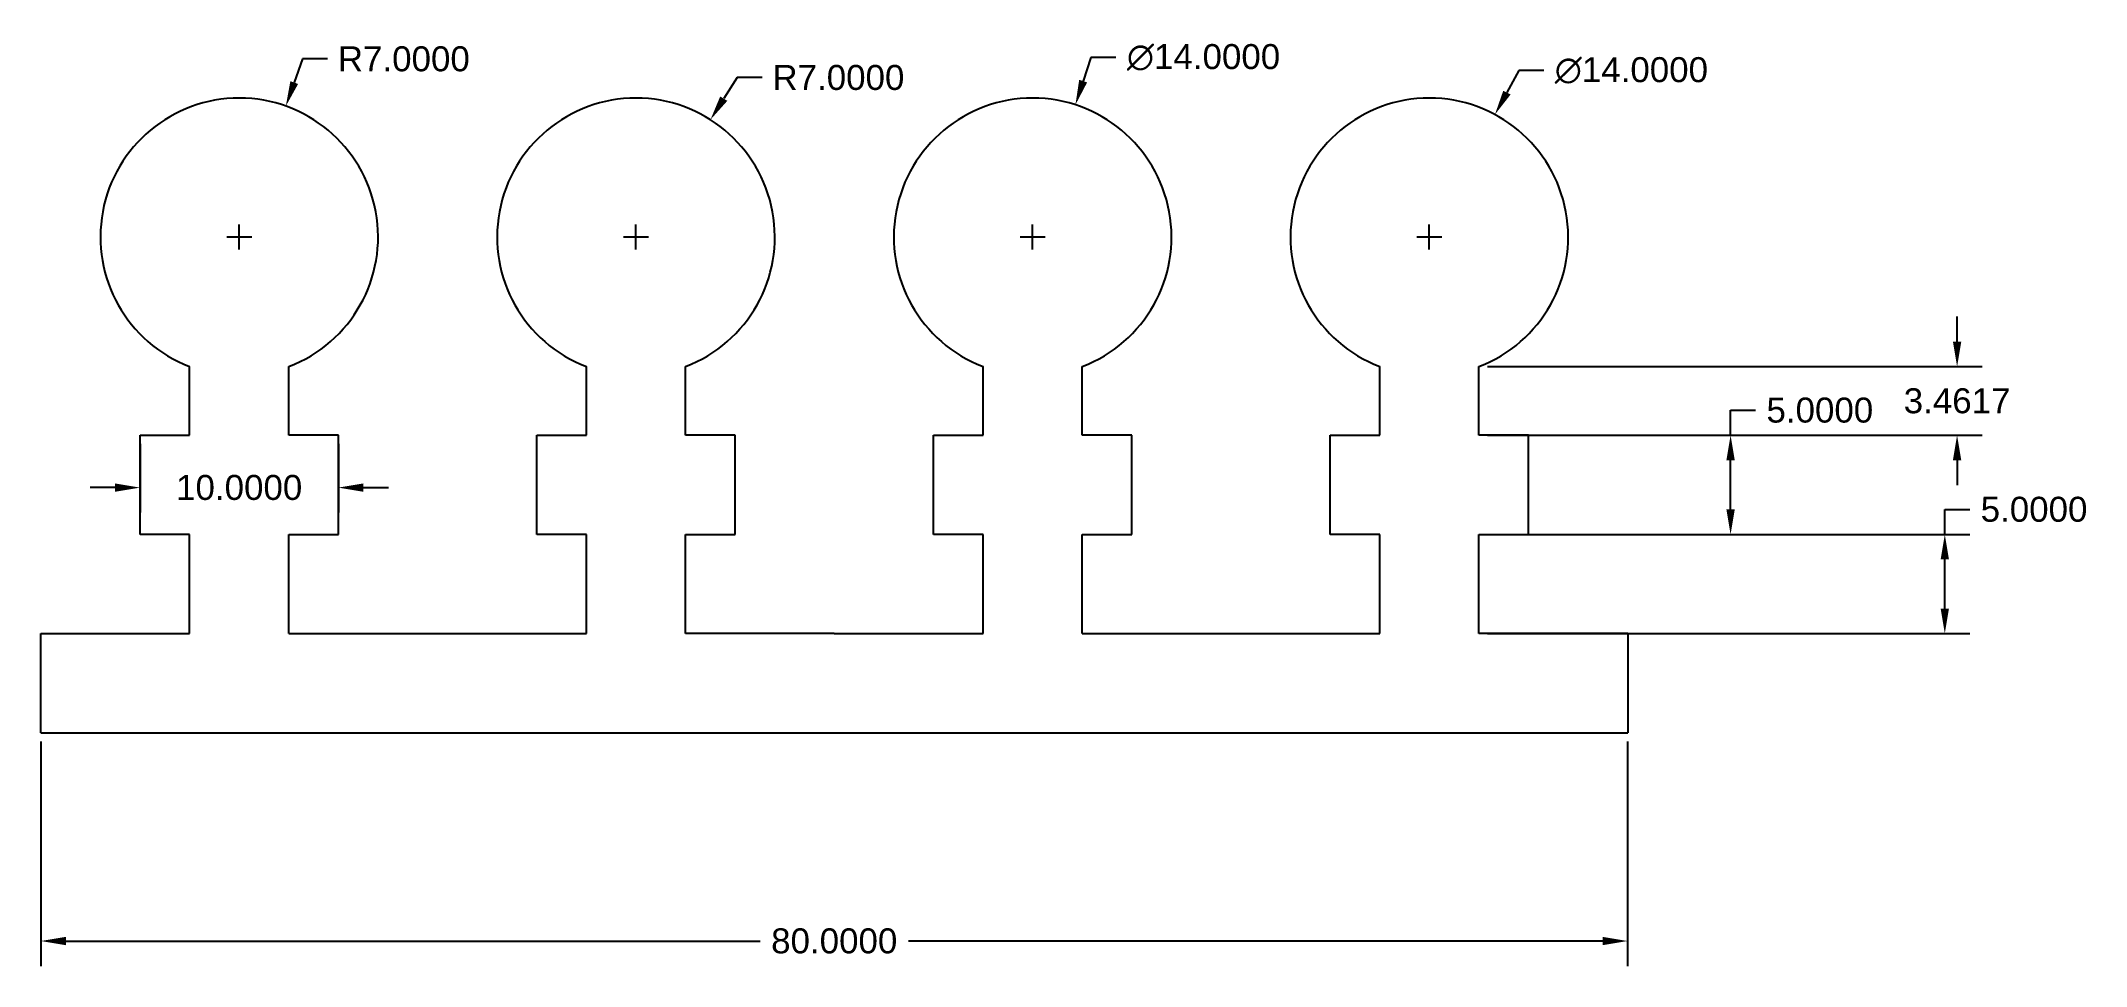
# Model space of a CAD drawing. Header units: inches. Extents: x 48 to 151, y 23 to 70.
import ezdxf

# ---------------------------------------------------------------- set-up
doc = ezdxf.new("R2010")
doc.units = ezdxf.units.IN
doc.header["$MEASUREMENT"] = 0
doc.styles.get("Standard").update_dxf_attribs({"font": 'arial.ttf'})
doc.dimstyles.get("Standard").update_dxf_attribs({"dimscale": 7, "dimtxt": 0.18, "dimasz": 0.18, "dimexe": 0.18, "dimexo": 0.0625, "dimgap": 0.09, "dimtad": 0, "dimtih": 1, "dimtoh": 1, "dimdec": 4, "dimzin": 0, "dimdsep": 46, "dimtxsty": 'Standard', "dimcen": 0.09, "dimadec": 0, "dimazin": 0, "dimtfac": 1, "dimtdec": 4, "dimtofl": 0, "dimtmove": 0, "dimatfit": 3, "dimfxl": 1, "dimtolj": 1, "dimtzin": 0, "dimarcsym": 0})

# ---------------------------------------------------------------- blocks, each defined once
blk = doc.blocks.new('*D7')
at = {"color": 0, "lineweight": -2, "transparency": 16777216}
for p, q in [((47.6, 34.65), (47.6, 23.33)), ((127.6, 34.65), (127.6, 23.33)), ((48.86, 24.59), (83.87, 24.59)), ((126.34, 24.59), (91.34, 24.59))]:
    blk.add_line(p, q, dxfattribs=at)
at = {"color": 0, "transparency": 16777216}
for points in [[(48.86, 24.8), (48.86, 24.38), (47.6, 24.59)], [(126.34, 24.8), (126.34, 24.38), (127.6, 24.59)]]:
    blk.add_solid(points, dxfattribs=at)
at = {"layer": 'Defpoints', "color": 0, "transparency": 16777216}
for p in [(47.6, 35.09), (127.6, 35.09), (127.6, 24.59)]:
    blk.add_point(p, dxfattribs=at)
at = {"color": 0, "transparency": 16777216, "insert": (87.6, 24.59), "char_height": 1.26, "attachment_point": 5}
blk.add_mtext('\\A1;80.0000', dxfattribs=at)
blk = doc.blocks.new('*D8')
at = {"color": 0, "lineweight": -2, "transparency": 16777216}
for p, q in [((60.8, 69.06), (60.37, 67.87)), ((62.06, 69.06), (60.8, 69.06)), ((56.97, 60.09), (58.23, 60.09)), ((57.6, 59.46), (57.6, 60.72))]:
    blk.add_line(p, q, dxfattribs=at)
at = {"color": 0, "transparency": 16777216}
blk.add_solid([(60.18, 67.94), (60.57, 67.8), (59.95, 66.68)], dxfattribs=at)
at = {"layer": 'Defpoints', "color": 0, "transparency": 16777216}
for p in [(59.95, 66.68), (57.6, 60.09)]:
    blk.add_point(p, dxfattribs=at)
at = {"color": 0, "transparency": 16777216, "insert": (65.9, 69.06), "char_height": 1.26, "attachment_point": 5}
blk.add_mtext('\\A1;R7.0000', dxfattribs=at)
blk = doc.blocks.new('*D9')
at = {"color": 0, "lineweight": -2, "transparency": 16777216}
for p, q in [((100.54, 69.14), (100.15, 67.95)), ((101.8, 69.14), (100.54, 69.14)), ((96.97, 60.09), (98.23, 60.09)), ((97.6, 59.46), (97.6, 60.72))]:
    blk.add_line(p, q, dxfattribs=at)
at = {"color": 0, "transparency": 16777216}
blk.add_solid([(99.95, 68.01), (100.35, 67.88), (99.76, 66.75)], dxfattribs=at)
at = {"layer": 'Defpoints', "color": 0, "transparency": 16777216}
for p in [(99.76, 66.75), (95.44, 53.43)]:
    blk.add_point(p, dxfattribs=at)
at = {"color": 0, "transparency": 16777216, "insert": (106.22, 69.14), "char_height": 1.26, "attachment_point": 5}
blk.add_mtext('\\A1;∅14.0000', dxfattribs=at)
blk = doc.blocks.new('*D10')
at = {"color": 0, "lineweight": -2, "transparency": 16777216}
for p, q in [((52.6, 49.65), (52.6, 46.19)), ((62.6, 49.65), (62.6, 46.19)), ((51.34, 47.45), (50.08, 47.45)), ((63.86, 47.45), (65.12, 47.45))]:
    blk.add_line(p, q, dxfattribs=at)
at = {"color": 0, "transparency": 16777216}
for points in [[(51.34, 47.66), (51.34, 47.24), (52.6, 47.45)], [(63.86, 47.66), (63.86, 47.24), (62.6, 47.45)]]:
    blk.add_solid(points, dxfattribs=at)
at = {"layer": 'Defpoints', "color": 0, "transparency": 16777216}
for p in [(52.6, 50.09), (62.6, 50.09), (52.6, 47.45)]:
    blk.add_point(p, dxfattribs=at)
at = {"color": 0, "transparency": 16777216, "insert": (57.6, 47.45), "char_height": 1.26, "attachment_point": 5}
blk.add_mtext('\\A1;10.0000', dxfattribs=at)
blk = doc.blocks.new('*D11')
at = {"color": 0, "lineweight": -2, "transparency": 16777216}
for p, q in [((132.79, 50.09), (132.79, 51.35)), ((132.79, 51.35), (134.05, 51.35)), ((123.04, 50.09), (134.05, 50.09)), ((132.79, 46.35), (132.79, 48.83)), ((123.04, 45.09), (134.05, 45.09))]:
    blk.add_line(p, q, dxfattribs=at)
at = {"color": 0, "transparency": 16777216}
for points in [[(132.58, 48.83), (133, 48.83), (132.79, 50.09)], [(132.58, 46.35), (133, 46.35), (132.79, 45.09)]]:
    blk.add_solid(points, dxfattribs=at)
at = {"layer": 'Defpoints', "color": 0, "transparency": 16777216}
for p in [(122.6, 50.09), (132.79, 50.09), (122.6, 45.09)]:
    blk.add_point(p, dxfattribs=at)
at = {"color": 0, "transparency": 16777216, "insert": (137.29, 51.35), "char_height": 1.26, "attachment_point": 5}
blk.add_mtext('\\A1;5.0000', dxfattribs=at)
blk = doc.blocks.new('*D12')
at = {"color": 0, "lineweight": -2, "transparency": 16777216}
for p, q in [((143.59, 45.09), (143.59, 46.35)), ((143.59, 46.35), (144.85, 46.35)), ((120.54, 45.09), (144.85, 45.09)), ((143.59, 41.35), (143.59, 43.83)), ((120.54, 40.09), (144.85, 40.09))]:
    blk.add_line(p, q, dxfattribs=at)
at = {"color": 0, "transparency": 16777216}
for points in [[(143.38, 43.83), (143.8, 43.83), (143.59, 45.09)], [(143.38, 41.35), (143.8, 41.35), (143.59, 40.09)]]:
    blk.add_solid(points, dxfattribs=at)
at = {"layer": 'Defpoints', "color": 0, "transparency": 16777216}
for p in [(120.1, 45.09), (143.59, 45.09), (120.1, 40.09)]:
    blk.add_point(p, dxfattribs=at)
at = {"color": 0, "transparency": 16777216, "insert": (148.09, 46.35), "char_height": 1.26, "attachment_point": 5}
blk.add_mtext('\\A1;5.0000', dxfattribs=at)
blk = doc.blocks.new('*D13')
at = {"color": 0, "lineweight": -2, "transparency": 16777216}
for p, q in [((144.21, 54.81), (144.21, 56.07)), ((120.54, 53.55), (145.47, 53.55)), ((120.54, 50.09), (145.47, 50.09)), ((144.21, 48.83), (144.21, 47.57))]:
    blk.add_line(p, q, dxfattribs=at)
at = {"color": 0, "transparency": 16777216}
for points in [[(144, 54.81), (144.42, 54.81), (144.21, 53.55)], [(144, 48.83), (144.42, 48.83), (144.21, 50.09)]]:
    blk.add_solid(points, dxfattribs=at)
at = {"layer": 'Defpoints', "color": 0, "transparency": 16777216}
for p in [(120.1, 53.55), (120.1, 50.09), (144.21, 50.09)]:
    blk.add_point(p, dxfattribs=at)
at = {"color": 0, "transparency": 16777216, "insert": (144.21, 51.82), "char_height": 1.26, "attachment_point": 5}
blk.add_mtext('\\A1;3.4617', dxfattribs=at)
blk = doc.blocks.new('*D15')
at = {"color": 0, "lineweight": -2, "transparency": 16777216}
for p, q in [((82.71, 68.12), (82.03, 67.06)), ((83.97, 68.12), (82.71, 68.12)), ((76.97, 60.09), (78.23, 60.09)), ((77.6, 59.46), (77.6, 60.72))]:
    blk.add_line(p, q, dxfattribs=at)
at = {"color": 0, "transparency": 16777216}
blk.add_solid([(81.85, 67.17), (82.21, 66.95), (81.36, 66)], dxfattribs=at)
at = {"layer": 'Defpoints', "color": 0, "transparency": 16777216}
for p in [(81.36, 66), (77.6, 60.09)]:
    blk.add_point(p, dxfattribs=at)
at = {"color": 0, "transparency": 16777216, "insert": (87.81, 68.12), "char_height": 1.26, "attachment_point": 5}
blk.add_mtext('\\A1;R7.0000', dxfattribs=at)
blk = doc.blocks.new('*D16')
at = {"color": 0, "lineweight": -2, "transparency": 16777216}
for p, q in [((122.11, 68.48), (121.51, 67.37)), ((123.37, 68.48), (122.11, 68.48)), ((116.97, 60.09), (118.23, 60.09)), ((117.6, 59.46), (117.6, 60.72))]:
    blk.add_line(p, q, dxfattribs=at)
at = {"color": 0, "transparency": 16777216}
blk.add_solid([(121.33, 67.46), (121.7, 67.27), (120.91, 66.26)], dxfattribs=at)
at = {"layer": 'Defpoints', "color": 0, "transparency": 16777216}
for p in [(120.91, 66.26), (114.29, 53.92)]:
    blk.add_point(p, dxfattribs=at)
at = {"color": 0, "transparency": 16777216, "insert": (127.79, 68.48), "char_height": 1.26, "attachment_point": 5}
blk.add_mtext('\\A1;∅14.0000', dxfattribs=at)

msp = doc.modelspace()

# ---------------------------------------------------------------- linework, layer by layer
for p, q in [((55.10295, 50.08854), (55.10295, 53.55019)), ((60.10295, 50.08854), (60.10295, 53.55019)), ((75.10295, 50.08854), (75.10295, 53.55019)), ((80.10295, 50.08854), (80.10295, 53.55019)), ((95.10295, 50.08854), (95.10295, 53.55019)), ((100.10295, 50.08854), (100.10295, 53.55019)), ((115.10295, 50.08854), (115.10295, 53.55019)), ((120.10295, 50.08854), (120.10295, 53.55019)), ((52.60295, 45.08854), (52.60295, 50.08854)), ((52.60295, 50.08854), (55.10295, 50.08854)), ((62.60295, 50.08854), (60.10295, 50.08854)), ((62.60295, 45.08854), (62.60295, 50.08854)), ((72.60295, 45.08854), (72.60295, 50.08854)), ((72.60295, 50.08854), (75.10295, 50.08854)), ((82.60295, 50.08854), (80.10295, 50.08854)), ((82.60295, 45.08854), (82.60295, 50.08854)), ((92.60295, 45.08854), (92.60295, 50.08854)), ((92.60295, 50.08854), (95.10295, 50.08854)), ((102.60295, 50.08854), (100.10295, 50.08854)), ((102.60295, 45.08854), (102.60295, 50.08854)), ((112.60295, 45.08854), (112.60295, 50.08854)), ((112.60295, 50.08854), (115.10295, 50.08854)), ((122.60295, 50.08854), (120.10295, 50.08854)), ((122.60295, 45.08854), (122.60295, 50.08854)), ((55.10295, 45.08854), (52.60295, 45.08854)), ((55.10295, 40.08854), (55.10295, 45.08854)), ((60.10295, 40.08854), (60.10295, 45.08854)), ((60.10295, 45.08854), (62.60295, 45.08854)), ((75.10295, 45.08854), (72.60295, 45.08854)), ((75.10295, 40.08854), (75.10295, 45.08854)), ((80.10295, 40.08854), (80.10295, 45.08854)), ((80.10295, 45.08854), (82.60295, 45.08854)), ((95.10295, 45.08854), (92.60295, 45.08854)), ((95.10295, 40.08854), (95.10295, 45.08854)), ((100.10295, 40.08854), (100.10295, 45.08854)), ((100.10295, 45.08854), (102.60295, 45.08854)), ((115.10295, 45.08854), (112.60295, 45.08854)), ((115.10295, 40.08854), (115.10295, 45.08854)), ((120.10295, 40.08854), (120.10295, 45.08854)), ((120.10295, 45.08854), (122.60295, 45.08854)), ((47.60295, 35.08854), (47.60295, 40.08854)), ((47.60295, 40.08854), (55.10295, 40.08854)), ((60.10295, 40.08854), (75.10295, 40.08854)), ((87.60295, 40.08854), (80.10295, 40.08854)), ((87.60295, 40.08854), (95.10295, 40.08854)), ((100.10295, 40.08854), (115.10295, 40.08854)), ((127.60295, 40.08854), (120.10295, 40.08854)), ((127.60295, 40.08854), (127.60295, 35.08854)), ((47.60295, 35.08854), (127.60295, 35.08854))]:
    msp.add_line(p, q)
for centre in [(57.60295, 60.08854), (77.60295, 60.08854), (97.60295, 60.08854), (117.60295, 60.08854)]:
    msp.add_arc(centre, 7, 290.9248324, 249.0751676)

# ---------------------------------------------------------------- dimensions: what is measured, and where the dimension line sits
for center, mpoint, picture, middle in [((57.60295, 60.08854), (59.95182, 66.68269), '*D8', (65.90359, 69.05658)), ((77.60295, 60.08854), (81.35597, 65.99742), '*D15', (87.81324, 68.12461))]:
    dim = msp.add_radius_dim(center=center, mpoint=mpoint, dimstyle='Standard')
    dim.commit()
    dim.dimension.update_dxf_attribs({"geometry": picture, "text_midpoint": middle})
for p1, p2, picture, middle in [((95.44479, 53.42953), (99.7611, 66.74755), '*D9', (106.2162, 69.14479)), ((114.2911, 53.92156), (120.91479, 66.25552), '*D16', (127.78522, 68.47564))]:
    dim = msp.add_diameter_dim_2p(p1=p1, p2=p2, dimstyle='Standard')
    dim.commit()
    dim.dimension.update_dxf_attribs({"geometry": picture, "text_midpoint": middle})
for base, p1, p2, picture, middle in [((144.214173, 50.088542), (120.102946, 53.550193), (120.102946, 50.088542), '*D13', (144.214173, 51.819367)), ((132.79151, 50.08854), (122.60295, 45.08854), (122.60295, 50.08854), '*D11', (137.29476, 51.34854)), ((143.58655, 45.08854), (120.10295, 40.08854), (120.10295, 45.08854), '*D12', (148.08981, 46.34854))]:
    dim = msp.add_linear_dim(base=base, p1=p1, p2=p2, angle=90, dimstyle='Standard')
    dim.commit()
    dim.dimension.update_dxf_attribs({"geometry": picture, "text_midpoint": middle})
for base, p1, p2, picture, middle in [((52.60295, 47.44619), (62.60295, 50.08854), (52.60295, 50.08854), '*D10', (57.60295, 47.44619)), ((127.60295, 24.58612), (47.60295, 35.08854), (127.60295, 35.08854), '*D7', (87.60295, 24.58612))]:
    dim = msp.add_linear_dim(base=base, p1=p1, p2=p2, dimstyle='Standard')
    dim.commit()
    dim.dimension.update_dxf_attribs({"geometry": picture, "text_midpoint": middle})

doc.saveas('drawing.dxf')
